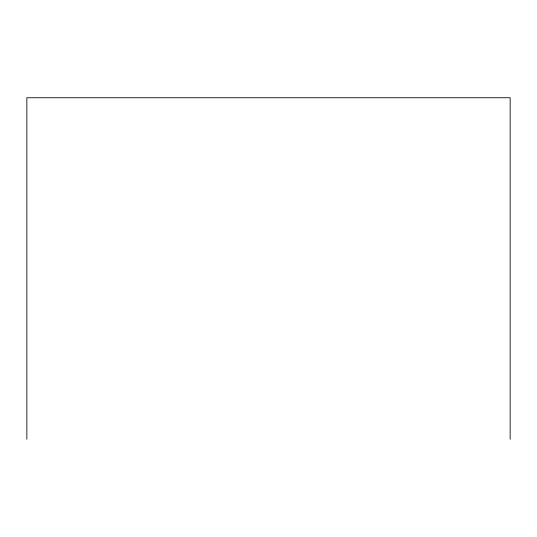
<?xml version="1.0" encoding="UTF-8"?>
<svg xmlns="http://www.w3.org/2000/svg" width="537" height="537" viewBox="0 0 537 537"><rect width="100%" height="100%" fill="white"/><g stroke="black" fill="none" stroke-linecap="round" stroke-linejoin="round"><path stroke-width="0.81" d="M510.15 439.253L510.15 97.747L26.85 97.747L26.85 439.253"/></g></svg>
